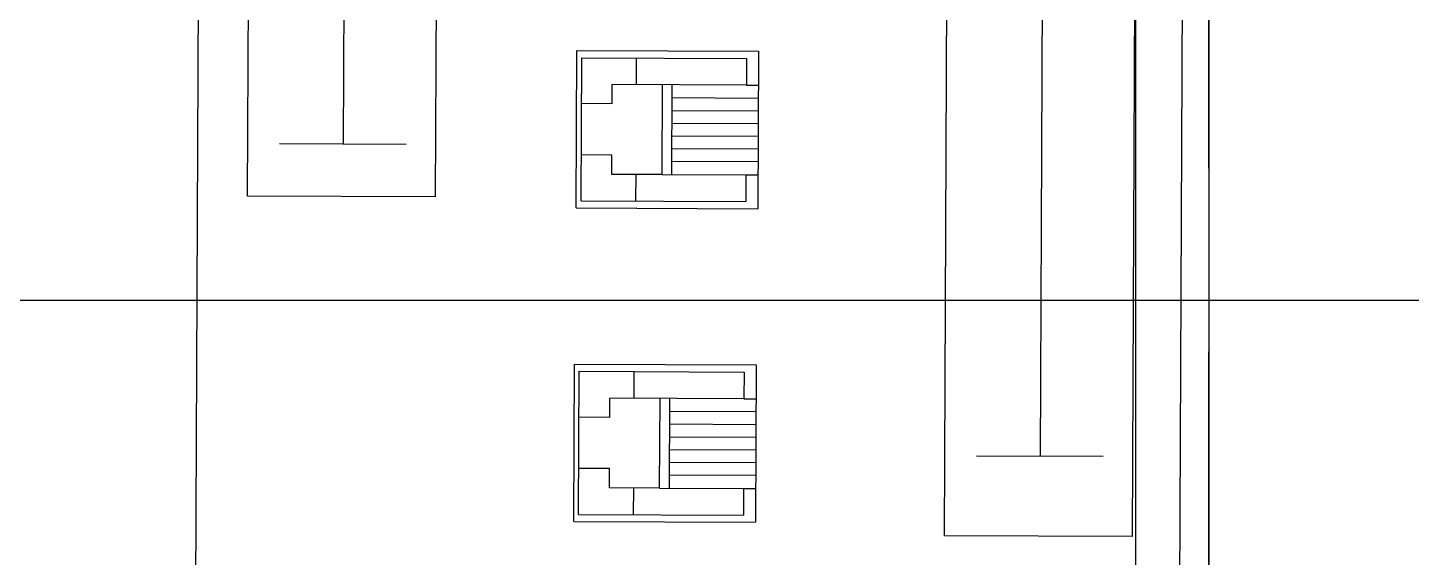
# Model space of a CAD drawing. Header units: inches. Extents: x 567115 to 582893, y 124948 to 133566.
# Drawn here: x 581155.8 to 581212.4, y 127170.8 to 127192.4 of the extents above; entities that cross this region are included whole.
import ezdxf

# ---------------------------------------------------------------- set-up
doc = ezdxf.new("R2010")
doc.units = ezdxf.units.IN
doc.header["$MEASUREMENT"] = 0
doc.linetypes.add('DASHED', pattern=[0.75, 0.5, -0.25])
for name, color, linetype in [('BOARD', 3, 'Continuous'), ('kazeb', 15, 'Continuous'), ('khatchin', 15, 'DASHED'), ('LIGHTING', 3, 'Continuous'), ('mobl', 11, 'Continuous'), ('wall kanaf', 4, 'Continuous')]:
    doc.layers.add(name, color=color, linetype=linetype)

# ---------------------------------------------------------------- blocks, each defined once
blk = doc.blocks.new('BOARD1')
at = {"layer": 'BOARD', "color": 4}
for p, q in [((-77.345, 2.639), (98.928, 2.639)), ((98.928, -51.778), (-77.345, -51.778))]:
    blk.add_line(p, q, dxfattribs=at)
at = {"layer": 'BOARD'}
for p, q in [((-33.516, 0), (33.516, 0)), ((33.516, 0), (33.516, -10.387)), ((33.516, -10.387), (-33.516, -10.387)), ((6.768, -20.787), (15.478, -20.787)), ((6.768, -30.832), (6.768, -20.787)), ((8.648, -21.452), (8.648, -20.787)), ((13.609, -21.452), (13.609, -20.787)), ((15.478, -30.832), (15.478, -20.787)), ((24.115, -20.843), (32.824, -20.843)), ((24.115, -30.888), (24.115, -20.843)), ((25.995, -21.508), (25.995, -20.843)), ((30.956, -21.508), (30.956, -20.843)), ((32.824, -30.888), (32.824, -20.843)), ((7.167, -30.566), (7.167, -21.452)), ((7.167, -21.452), (8.648, -21.452)), ((8.648, -21.452), (8.648, -28.866)), ((13.609, -21.452), (15.078, -21.452)), ((13.611, -26.093), (13.609, -21.452)), ((15.078, -30.566), (15.078, -21.452)), ((24.514, -30.622), (24.514, -21.508)), ((24.514, -21.508), (25.995, -21.508)), ((25.995, -21.508), (25.995, -28.923)), ((30.956, -21.508), (32.425, -21.508)), ((30.958, -26.15), (30.956, -21.508)), ((32.425, -30.622), (32.425, -21.508)), ((8.648, -25.565), (13.611, -25.565)), ((25.995, -25.621), (30.957, -25.621)), ((13.611, -26.093), (8.648, -26.093)), ((13.611, -26.093), (13.611, -28.866)), ((30.958, -26.15), (25.995, -26.15)), ((30.958, -26.15), (30.958, -28.923)), ((8.648, -27.527), (7.167, -27.527)), ((15.078, -27.528), (13.611, -27.528)), ((25.995, -27.584), (24.514, -27.584)), ((32.425, -27.584), (30.958, -27.584)), ((9.705, -28.866), (8.648, -28.866)), ((9.705, -28.867), (9.705, -30.566)), ((13.611, -28.866), (12.54, -28.866)), ((12.54, -28.866), (12.54, -30.566)), ((27.052, -28.923), (25.995, -28.923)), ((27.052, -28.924), (27.052, -30.622)), ((30.958, -28.923), (29.887, -28.923)), ((29.887, -28.923), (29.887, -30.622)), ((15.078, -30.566), (7.167, -30.566)), ((15.478, -30.832), (6.768, -30.832)), ((32.824, -30.888), (24.115, -30.888)), ((32.425, -30.622), (24.514, -30.622)), ((-18.618, -38.629), (14.897, -38.629)), ((14.897, -38.629), (14.897, -49.016)), ((14.897, -49.016), (-18.618, -49.016))]:
    blk.add_line(p, q, dxfattribs=at)
at = {"layer": 'BOARD', "color": 3}
for p, q in [((29.101, -1.618), (29.101, -8.638)), ((-30.192, -5.106), (29.101, -5.106)), ((12.007, -40.247), (12.007, -47.268)), ((-15.295, -43.735), (12.007, -43.735))]:
    blk.add_line(p, q, dxfattribs=at)
at = {"layer": 'BOARD', "color": 30}
for p, q in [((9.352, -25.565), (9.352, -20.787)), ((10.056, -25.565), (10.056, -20.787)), ((10.76, -25.565), (10.76, -20.787)), ((11.464, -25.565), (11.464, -20.787)), ((12.168, -25.565), (12.168, -20.787)), ((12.871, -25.565), (12.871, -20.787)), ((26.699, -25.621), (26.699, -20.843)), ((27.403, -25.621), (27.403, -20.843)), ((28.107, -25.621), (28.107, -20.843)), ((28.81, -25.621), (28.81, -20.843)), ((29.514, -25.621), (29.514, -20.843)), ((30.218, -25.621), (30.218, -20.843))]:
    blk.add_line(p, q, dxfattribs=at)
blk = doc.blocks.new('tahkt')
at = {"layer": 'mobl'}
blk.add_line((0, -45), (0, 45), dxfattribs=at)

msp = doc.modelspace()

# ---------------------------------------------------------------- hatches: boundary and pattern name
at = {"layer": 'kazeb'}
h = msp.add_hatch(dxfattribs=at)
h.set_pattern_fill('LINE', color=256, scale=150, style=2)
h.paths.add_polyline_path([(581129.066, 126991.539), (581129.066, 127606.539), (581094.066, 127606.539), (581094.066, 127691.539), (581179.066, 127691.539), (581179.066, 127606.539), (581144.066, 127606.539), (581144.066, 126991.539), (581179.066, 126991.539), (581179.066, 126929.539), (581793.066, 126929.539), (581793.065, 126991.539), (581829.066, 126991.539), (581829.066, 127606.539), (581794.066, 127606.539), (581794.066, 127691.539), (581879.066, 127691.539), (581879.066, 127606.539), (581844.066, 127606.539), (581844.066, 126991.539), (581878.065, 126991.54), (581878.066, 126929.538), (582594.066, 126929.541), (582594.066, 126991.539), (582656.066, 126991.539), (582656.066, 127591.539), (582594.066, 127591.539), (582594.066, 127664.039), (582377.066, 127664.039), (582377.066, 127924.539), (580444.066, 127924.539), (580444.066, 127691.539), (580479.566, 127691.539), (580479.566, 127606.539), (580444.066, 127606.539), (580444.066, 126991.539), (580479.066, 126991.539), (580479.066, 126929.538), (581078.566, 126929.541), (581078.566, 126991.539)])

# ---------------------------------------------------------------- linework, layer by layer
at = {"layer": 'khatchin', "ltscale": 30}
msp.add_lwpolyline([(581204.091, 127426.648), (580975.091, 127426.648), (580975.091, 127506.648), (580839.091, 127506.648), (580839.091, 126944.648), (580871.591, 126944.648), (581071.591, 126944.648), (581093.591, 126944.649), (581093.591, 127006.648), (581204.091, 127006.648)], close=True, dxfattribs=at)
at = {"layer": 'wall kanaf', "color": 15, "ltscale": 0.1}
msp.add_line((581204.091, 127426.648), (581204.091, 127006.648), dxfattribs=at)

# ---------------------------------------------------------------- block references
at = {"layer": 'LIGHTING', "linetype": 'Continuous', "ltscale": 7, "xscale": 0.738630000007106, "yscale": 0.738630000007106, "zscale": 0.738630000007106, "rotation": 269.7461492860658}
msp.add_blockref('BOARD1', (581201.066, 127196.36), dxfattribs=at)
at = {"layer": 'mobl', "linetype": 'Continuous', "rotation": 180}
msp.add_blockref('tahkt', (581201.091, 127196.469), dxfattribs=at)

doc.saveas('drawing.dxf')
